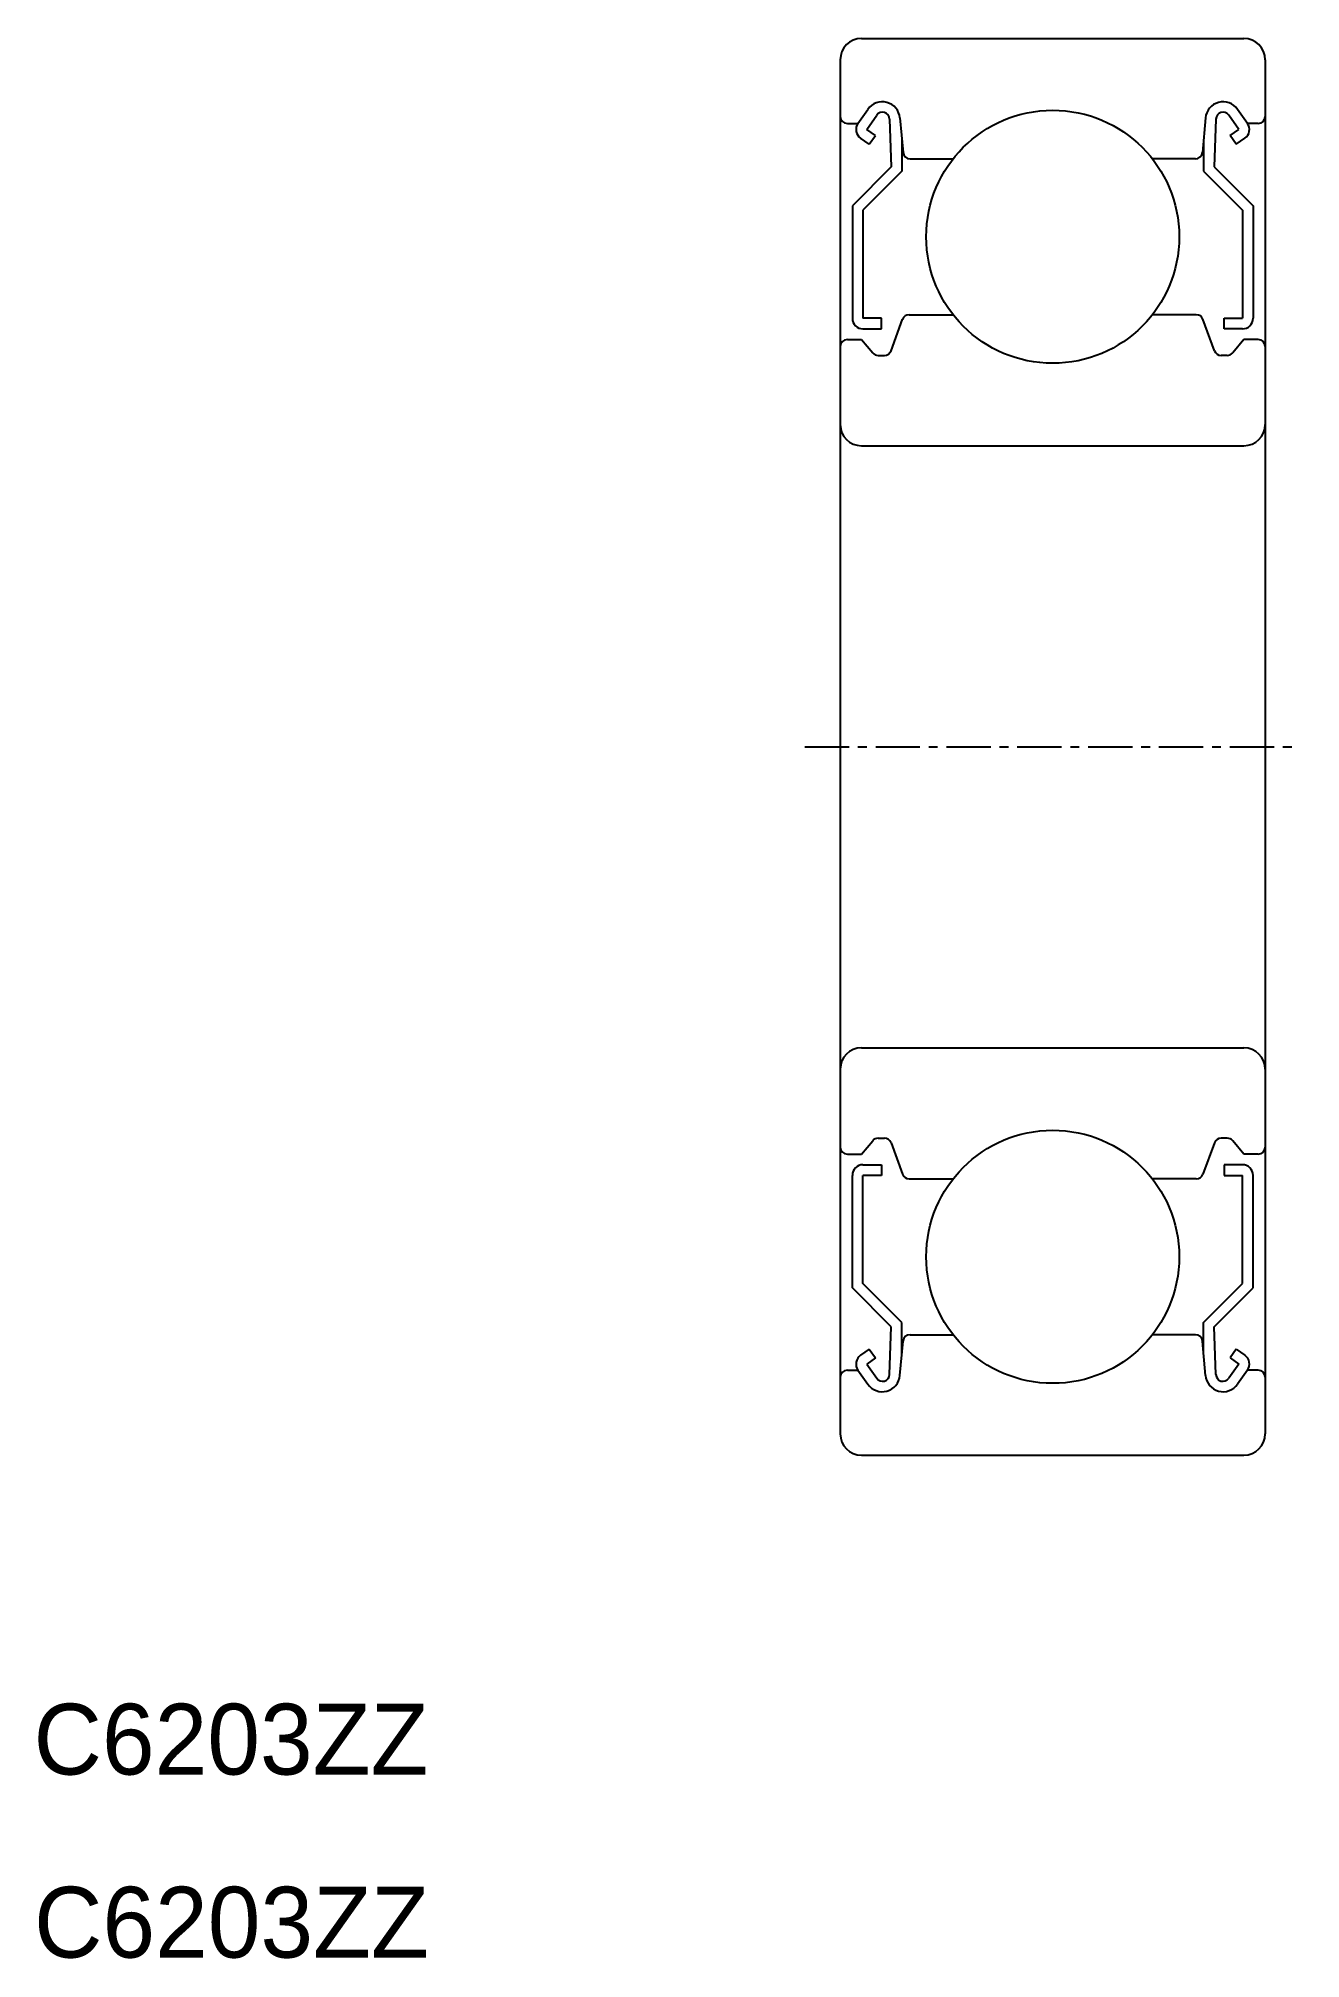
# Model space of a CAD drawing. Extents: x 71.5 to 107.1, y 77.2 to 131.4.
import ezdxf
from ezdxf.enums import TextEntityAlignment as Align

# ---------------------------------------------------------------- set-up
doc = ezdxf.new("R2010")
doc.units = 0
doc.linetypes.add('CENTER', pattern=[2, 1.25, -0.25, 0.25, -0.25])
doc.layers.get('0').update_dxf_attribs({"linetype": 'CONTINUOUS'})
doc.layers.add('CENTER', color=1, linetype='CENTER')

msp = doc.modelspace()

# ---------------------------------------------------------------- linework, layer by layer
for p, q in [((94.695, 131.391), (105.495, 131.391)), ((94.095, 130.791), (94.095, 91.991)), ((106.095, 130.791), (106.095, 91.991)), ((94.595, 128.991), (94.873, 129.388)), ((94.841, 128.819), (95.123, 129.221)), ((95.487, 129.114), (95.537, 127.765)), ((95.781, 129.145), (95.867, 128.174)), ((104.409, 129.145), (104.323, 128.174)), ((104.703, 129.114), (104.653, 127.765)), ((105.349, 128.819), (105.066, 129.221)), ((105.595, 128.991), (105.316, 129.388)), ((94.295, 128.991), (94.595, 128.991)), ((94.914, 128.401), (94.668, 128.573)), ((95.086, 128.646), (94.841, 128.819)), ((94.914, 128.401), (95.086, 128.646)), ((95.837, 128.512), (95.837, 127.641)), ((104.353, 128.512), (104.353, 127.641)), ((105.104, 128.646), (105.349, 128.819)), ((105.276, 128.401), (105.104, 128.646)), ((105.276, 128.401), (105.521, 128.573)), ((105.895, 128.991), (105.595, 128.991)), ((96.066, 127.991), (97.281, 127.991)), ((104.123, 127.991), (102.909, 127.991)), ((95.537, 127.765), (94.437, 126.665)), ((95.837, 127.641), (94.737, 126.541)), ((104.353, 127.641), (105.453, 126.541)), ((104.653, 127.765), (105.753, 126.665)), ((94.437, 126.665), (94.437, 123.491)), ((94.737, 126.541), (94.737, 123.491)), ((105.453, 126.541), (105.453, 123.491)), ((105.753, 126.665), (105.753, 123.491)), ((95.257, 123.491), (94.737, 123.491)), ((94.737, 123.191), (95.257, 123.191)), ((95.257, 123.191), (95.257, 123.491)), ((95.529, 122.573), (95.852, 123.46)), ((96.04, 123.591), (97.281, 123.591)), ((104.15, 123.591), (102.909, 123.591)), ((104.661, 122.573), (104.338, 123.46)), ((104.933, 123.491), (105.453, 123.491)), ((104.933, 123.191), (104.933, 123.491)), ((105.453, 123.191), (104.933, 123.191)), ((94.295, 122.891), (94.695, 122.891)), ((94.695, 122.891), (95.012, 122.513)), ((105.495, 122.891), (105.177, 122.513)), ((105.895, 122.891), (105.495, 122.891)), ((95.166, 122.441), (95.341, 122.441)), ((105.024, 122.441), (104.849, 122.441)), ((94.695, 119.891), (105.495, 119.891)), ((94.695, 102.891), (105.495, 102.891)), ((95.166, 100.341), (95.341, 100.341)), ((105.024, 100.341), (104.849, 100.341)), ((94.295, 99.891), (94.695, 99.891)), ((94.695, 99.891), (95.012, 100.27)), ((95.529, 100.21), (95.852, 99.323)), ((104.661, 100.21), (104.338, 99.323)), ((105.495, 99.891), (105.177, 100.27)), ((105.895, 99.891), (105.495, 99.891)), ((94.437, 96.117), (94.437, 99.291)), ((94.737, 99.591), (95.257, 99.591)), ((94.737, 96.241), (94.737, 99.291)), ((95.257, 99.291), (94.737, 99.291)), ((95.257, 99.591), (95.257, 99.291)), ((104.933, 99.591), (104.933, 99.291)), ((105.453, 99.591), (104.933, 99.591)), ((104.933, 99.291), (105.453, 99.291)), ((105.453, 96.241), (105.453, 99.291)), ((105.753, 96.117), (105.753, 99.291)), ((96.04, 99.191), (97.281, 99.191)), ((104.15, 99.191), (102.909, 99.191)), ((95.537, 95.017), (94.437, 96.117)), ((95.837, 95.141), (94.737, 96.241)), ((104.353, 95.141), (105.453, 96.241)), ((104.653, 95.017), (105.753, 96.117)), ((95.487, 93.669), (95.537, 95.017)), ((95.837, 94.27), (95.837, 95.141)), ((104.353, 94.27), (104.353, 95.141)), ((104.703, 93.669), (104.653, 95.017)), ((94.914, 94.381), (94.668, 94.21)), ((94.914, 94.381), (95.086, 94.136)), ((95.781, 93.638), (95.867, 94.609)), ((96.066, 94.791), (97.281, 94.791)), ((104.123, 94.791), (102.909, 94.791)), ((104.409, 93.638), (104.323, 94.609)), ((105.276, 94.381), (105.104, 94.136)), ((105.276, 94.381), (105.521, 94.21)), ((94.295, 93.791), (94.595, 93.791)), ((94.595, 93.792), (94.873, 93.394)), ((95.086, 94.136), (94.841, 93.963)), ((94.841, 93.963), (95.123, 93.561)), ((105.349, 93.963), (105.066, 93.561)), ((105.104, 94.136), (105.349, 93.963)), ((105.595, 93.792), (105.316, 93.394)), ((105.895, 93.791), (105.595, 93.791)), ((94.695, 91.391), (105.495, 91.391)), ((97.595, 91.391), (97.595, 91.392)), ((100.095, 91.391), (100.095, 91.391))]:
    msp.add_line(p, q)
for centre in [(100.095, 125.791), (100.095, 96.991)]:
    msp.add_circle(centre, 3.572)
for centre, radius, start, end in [((94.695, 130.791), 0.6, 90, 180), ((105.495, 130.791), 0.6, 0, 90), ((95.283, 129.101), 0.5, 5.0652, 144.9367), ((104.907, 129.101), 0.5, 35.0633, 174.9348), ((94.295, 129.191), 0.2, 180, 270), ((95.287, 129.107), 0.2, 2.1311, 144.9356), ((104.903, 129.107), 0.2, 35.0644, 177.8689), ((105.895, 129.191), 0.2, 270, 0), ((94.84, 128.819), 0.3, 144.9367, 235.0393), ((105.349, 128.819), 0.3, 304.9607, 35.0633), ((96.066, 128.191), 0.2, 185.0652, 270), ((104.123, 128.191), 0.2, 270, 354.9348), ((94.737, 123.491), 0.3, 180, 270), ((96.04, 123.391), 0.2, 90, 159.9702), ((104.15, 123.391), 0.2, 20.0298, 90), ((105.453, 123.491), 0.3, 270, 0), ((94.295, 122.691), 0.2, 90, 180), ((95.341, 122.641), 0.2, 270, 339.9702), ((104.849, 122.641), 0.2, 200.0298, 270), ((105.895, 122.691), 0.2, 0, 90), ((95.166, 122.641), 0.2, 219.9992, 270), ((105.024, 122.641), 0.2, 270, 320.0008), ((94.695, 120.491), 0.6, 180, 270), ((105.495, 120.491), 0.6, 270, 0), ((94.695, 102.291), 0.6, 90, 180), ((105.495, 102.291), 0.6, 0, 90), ((95.166, 100.141), 0.2, 90, 140.0008), ((95.341, 100.141), 0.2, 20.0298, 90), ((104.849, 100.141), 0.2, 90, 159.9702), ((105.024, 100.141), 0.2, 39.9992, 90), ((94.295, 100.091), 0.2, 180, 270), ((105.895, 100.091), 0.2, 270, 0), ((94.737, 99.291), 0.3, 90, 180), ((96.04, 99.391), 0.2, 200.0298, 270), ((104.15, 99.391), 0.2, 270, 339.9702), ((105.453, 99.291), 0.3, 0, 90), ((96.066, 94.591), 0.2, 90, 174.9348), ((104.123, 94.591), 0.2, 5.0652, 90), ((94.295, 93.591), 0.2, 90, 180), ((94.84, 93.964), 0.3, 124.9607, 215.0633), ((105.349, 93.964), 0.3, 324.9367, 55.0393), ((105.895, 93.591), 0.2, 0, 90), ((95.283, 93.682), 0.5, 215.0633, 354.9348), ((95.287, 93.676), 0.2, 215.0644, 357.8689), ((104.907, 93.682), 0.5, 185.0652, 324.9367), ((104.903, 93.676), 0.2, 182.1311, 324.9356), ((94.695, 91.991), 0.6, 180, 270), ((105.495, 91.991), 0.6, 270, 0)]:
    msp.add_arc(centre, radius, start, end)
at = {"layer": 'CENTER'}
msp.add_line((93.095, 111.391), (107.095, 111.391), dxfattribs=at)

# ---------------------------------------------------------------- texts
for p in [(76.889, 81.773), (76.902, 76.605)]:
    msp.add_text('C6203ZZ', height=2).set_placement(p, align=Align.BOTTOM_CENTER)

doc.saveas('drawing.dxf')
